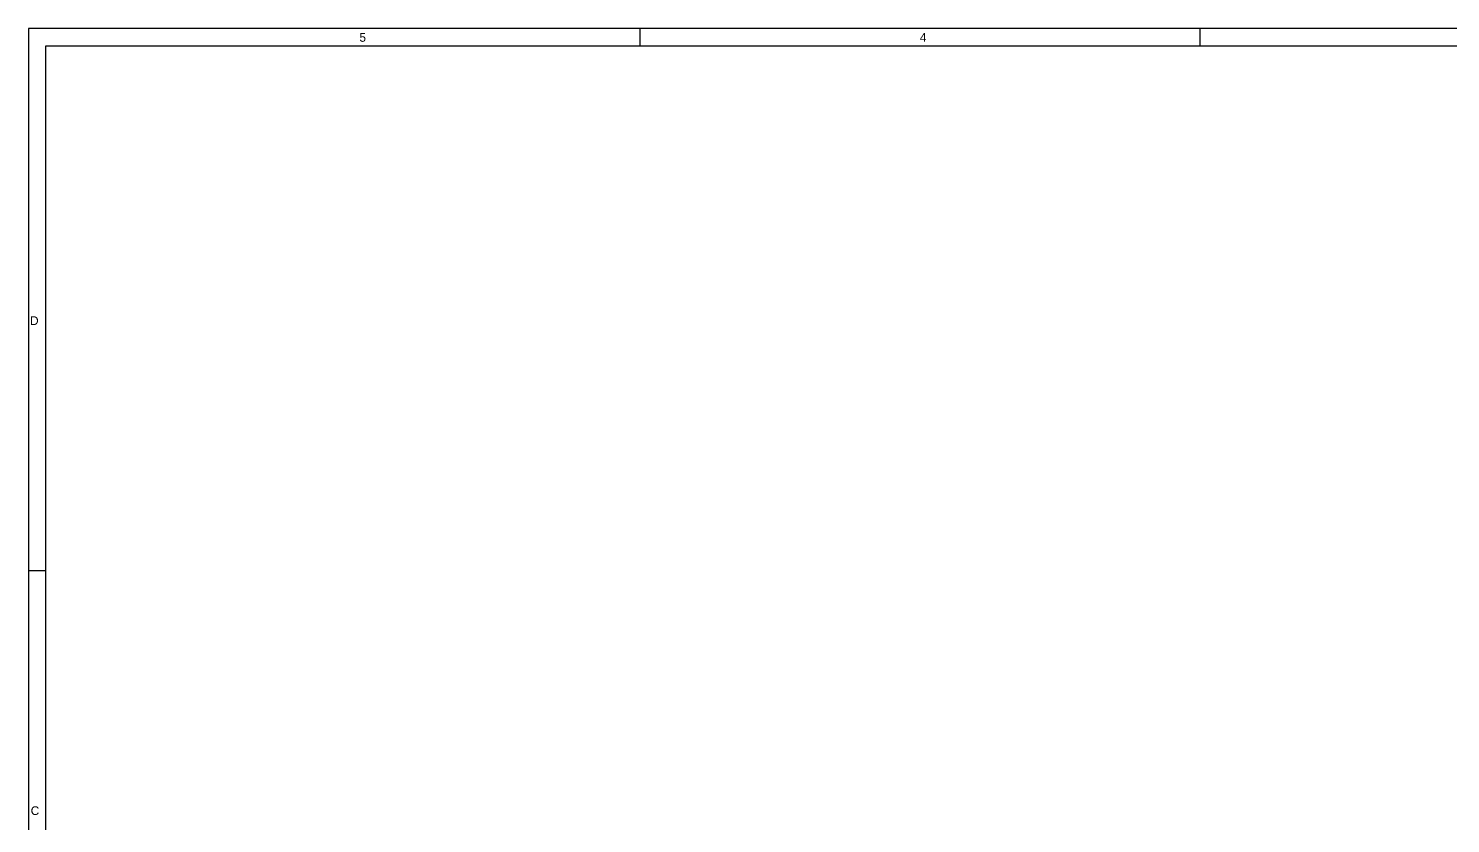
# Model space of a CAD drawing. Extents: x -145 to 275, y -134 to 163.
# Drawn here: x -144.7 to 63.2, y 46.7 to 163 of the extents above; entities that cross this region are included whole.
import ezdxf

# ---------------------------------------------------------------- set-up
doc = ezdxf.new("R2010")
doc.units = 0
doc.layers.add('DIMENSION', color=7, linetype='CONTINUOUS')

msp = doc.modelspace()

# ---------------------------------------------------------------- linework, layer by layer
at = {"layer": 'DIMENSION'}
for points in [[(-144.6569, 162.9662), (-144.6569, -133.9598)], [(275.2051, 162.9662), (-144.6569, 162.9662)], [(-142.1169, -131.4198), (-142.1169, 160.4262), (26.5391, 160.4262), (26.5391, 162.9662)], [(-55.2489, 160.4262), (-55.2489, 162.9662)], [(26.5391, 160.4262), (108.3271, 160.4262)], [(-144.6569, 83.7182), (-142.1169, 83.7182)]]:
    msp.add_lwpolyline(points, dxfattribs=at)

# ---------------------------------------------------------------- texts
at = {"layer": 'DIMENSION', "width": 1.02}
for s, p in [('5', (-96.2902, 161.0189)), ('4', (-14.4006, 161.0189)), ('D', (-144.4232, 119.6169)), ('C', (-144.3267, 47.9889))]:
    msp.add_text(s, height=1.27, dxfattribs=at).set_placement(p)

doc.saveas('drawing.dxf')
